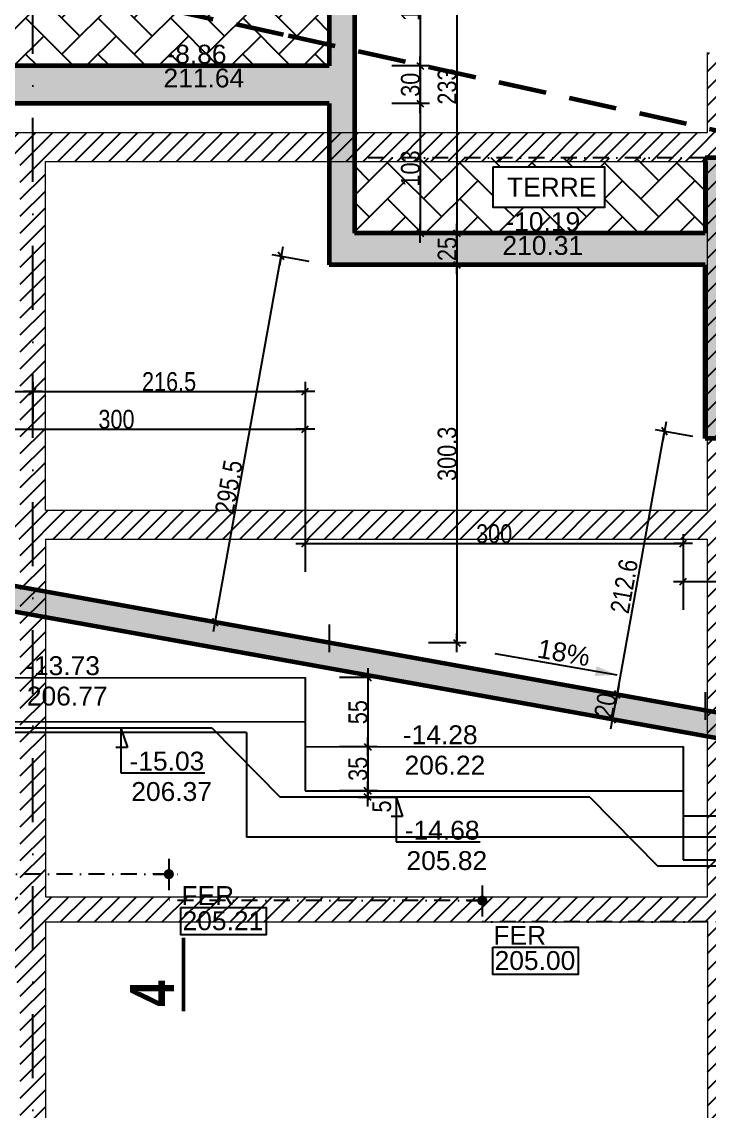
# Model space of a CAD drawing. Header units: millimetres. Extents: x -26249 to 60250, y -21218 to 23336.
# Drawn here: x 54104 to 54650, y 1402 to 2267 of the extents above; entities that cross this region are included whole.
import ezdxf
from ezdxf.enums import TextEntityAlignment as Align

# ---------------------------------------------------------------- set-up
doc = ezdxf.new("R2010")
doc.units = ezdxf.units.MM
doc.linetypes.add('CACHEX2', pattern=[19.05, 12.7, -6.35])
doc.linetypes.add('TIRETPTX2', pattern=[50.8, 25.4, -12.7, 0, -12.7])
for name, color, linetype in [('01-coupe soussol', 253, 'Continuous'), ('01_cote_gen', 4, 'Continuous'), ('01_linteaux', 2, 'Continuous'), ('01_poch_BN', 9, 'Continuous'), ('01_poch_murs', 253, 'Continuous'), ('01_texte', 230, 'Continuous'), ('AA_COTES', 2, 'Continuous')]:
    doc.layers.add(name, color=color, linetype=linetype)
doc.layers.add('01_murs_coup', color=5, linetype='Continuous', lineweight=60)
doc.styles.add('impact', font='impact.ttf')
doc.styles.add('MATTE_TXT', font='arial.ttf')
doc.styles.add('STYLE2', font='ARIALN.TTF')
doc.dimstyles.new('JB50', dxfattribs={"dimscale": 0.1, "dimtxt": 150, "dimasz": 15, "dimexe": 0.1, "dimexo": 0.1, "dimgap": 0.09, "dimtad": 1, "dimdec": 1, "dimdsep": 46, "dimtxsty": 'STYLE2', "dimblk1": 'BOND_G', "dimblk2": 'BOND_D', "dimsah": 1, "dimcen": 1.5, "dimdle": 0.01, "dimse1": 1, "dimse2": 1, "dimclrd": 4, "dimclre": 2, "dimclrt": 6, "dimazin": 2, "dimtfac": 2.333333, "dimtdec": 1, "dimtix": 1, "dimtmove": 2, "dimatfit": 3, "dimldrblk": 'BOND_G', "dimfxl": 1, "dimtolj": 1, "dimtzin": 0, "dimarcsym": 0})
pattern_1 = [(45, (38043.464, 0), (3e-15, 28.73682), [60.96, -20.32]), (135, (38057.832, 14.368), (3e-15, 28.73682), [60.96, -20.32])]

# ---------------------------------------------------------------- blocks, each defined once
blk = doc.blocks.new('BOND_G')
at = {"layer": 'AA_COTES', "color": 0}
for p, q in [((0, -5), (0, 15)), ((5, 0), (-5, 0)), ((1.77, 1.77), (-1.77, -1.77))]:
    blk.add_line(p, q, dxfattribs=at)
blk = doc.blocks.new('BOND_D')
at = {"layer": 'AA_COTES', "color": 0}
for p, q in [((5, 0), (-5, 0)), ((-1.77, -1.77), (1.77, 1.77)), ((0, 5), (0, -15))]:
    blk.add_line(p, q, dxfattribs=at)
blk = doc.blocks.new('*D1542')
at = {"layer": '01_cote_gen', "color": 4, "lineweight": -2, "transparency": 16777216}
blk.add_line((54031.02, 1943.68), (54328.02, 1943.68), dxfattribs=at)
at = {"layer": 'Defpoints', "color": 0, "transparency": 16777216}
for p in [(54029.52, 1951.14), (54329.52, 1943.68), (54329.52, 1746.33)]:
    blk.add_point(p, dxfattribs=at)
at = {"layer": '01_cote_gen', "color": 4, "lineweight": -2, "transparency": 16777216, "xscale": 1.5, "yscale": 1.5, "zscale": 1.5, "rotation": 180}
blk.add_blockref('BOND_G', (54029.52, 1943.68), dxfattribs=at)
at = {"layer": '01_cote_gen', "color": 4, "lineweight": -2, "transparency": 16777216, "xscale": 1.5, "yscale": 1.5, "zscale": 1.5}
blk.add_blockref('BOND_D', (54329.52, 1943.68), dxfattribs=at)
at = {"layer": '01_cote_gen', "color": 6, "transparency": 16777216, "insert": (54179.52, 1951.34), "char_height": 15, "attachment_point": 5, "style": 'STYLE2'}
blk.add_mtext('\\A1;300', dxfattribs=at)
blk = doc.blocks.new('*D1544')
at = {"layer": '01_cote_gen', "color": 4, "lineweight": -2, "transparency": 16777216}
blk.add_line((54331.02, 1852.82), (54628.02, 1852.82), dxfattribs=at)
at = {"layer": 'Defpoints', "color": 0, "transparency": 16777216}
for p in [(54329.52, 1921.18), (54629.52, 1852.82), (54629.52, 1691.46)]:
    blk.add_point(p, dxfattribs=at)
at = {"layer": '01_cote_gen', "color": 4, "lineweight": -2, "transparency": 16777216, "xscale": 1.5, "yscale": 1.5, "zscale": 1.5, "rotation": 180}
blk.add_blockref('BOND_G', (54329.52, 1852.82), dxfattribs=at)
at = {"layer": '01_cote_gen', "color": 4, "lineweight": -2, "transparency": 16777216, "xscale": 1.5, "yscale": 1.5, "zscale": 1.5}
blk.add_blockref('BOND_D', (54629.52, 1852.82), dxfattribs=at)
at = {"layer": '01_cote_gen', "color": 6, "transparency": 16777216, "insert": (54479.52, 1860.48), "char_height": 15, "attachment_point": 5, "style": 'STYLE2'}
blk.add_mtext('\\A1;300', dxfattribs=at)
blk = doc.blocks.new('*D1527')
at = {"layer": '01_cote_gen', "color": 4, "lineweight": -2, "transparency": 16777216}
blk.add_line((54631.02, 1822.71), (54928.02, 1822.71), dxfattribs=at)
at = {"layer": 'Defpoints', "color": 0, "transparency": 16777216}
for p in [(54629.52, 1830.32), (54929.52, 1822.71), (54929.52, 1636.6)]:
    blk.add_point(p, dxfattribs=at)
at = {"layer": '01_cote_gen', "color": 4, "lineweight": -2, "transparency": 16777216, "xscale": 1.5, "yscale": 1.5, "zscale": 1.5, "rotation": 180}
blk.add_blockref('BOND_G', (54629.52, 1822.71), dxfattribs=at)
at = {"layer": '01_cote_gen', "color": 4, "lineweight": -2, "transparency": 16777216, "xscale": 1.5, "yscale": 1.5, "zscale": 1.5}
blk.add_blockref('BOND_D', (54929.52, 1822.71), dxfattribs=at)
at = {"layer": '01_cote_gen', "color": 6, "transparency": 16777216, "insert": (54801.36, 1830.38), "char_height": 15, "attachment_point": 5, "style": 'STYLE2'}
blk.add_mtext('\\A1;300', dxfattribs=at)
blk = doc.blocks.new('*D1521')
at = {"layer": '01_cote_gen', "color": 4, "lineweight": -2, "transparency": 16777216}
for p, q in [((54628.02, -222.34), (54626.52, -222.34)), ((54659.11, -222.34), (54629.52, -222.34)), ((54660.61, -222.34), (54662.11, -222.34))]:
    blk.add_line(p, q, dxfattribs=at)
at = {"layer": 'Defpoints', "color": 0, "transparency": 16777216}
for p in [(54629.52, 1831.3), (54629.52, -222.34), (54659.11, -243.86)]:
    blk.add_point(p, dxfattribs=at)
at = {"layer": '01_cote_gen', "color": 4, "lineweight": -2, "transparency": 16777216, "xscale": 1.5, "yscale": 1.5, "zscale": 1.5}
blk.add_blockref('BOND_D', (54629.52, -222.34), dxfattribs=at)
at = {"layer": '01_cote_gen', "color": 4, "lineweight": -2, "transparency": 16777216, "xscale": 1.5, "yscale": 1.5, "zscale": 1.5, "rotation": 180}
blk.add_blockref('BOND_G', (54659.11, -222.34), dxfattribs=at)
at = {"layer": '01_cote_gen', "color": 6, "transparency": 16777216, "insert": (54644.32, -214.67), "char_height": 15, "attachment_point": 5, "style": 'STYLE2'}
blk.add_mtext('\\A1;29.5', dxfattribs=at)
blk = doc.blocks.new('*D1522')
at = {"layer": '01_cote_gen', "color": 4, "lineweight": -2, "transparency": 16777216}
blk.add_line((54031.02, 1973.64), (54111.61, 1973.64), dxfattribs=at)
at = {"layer": 'Defpoints', "color": 0, "transparency": 16777216}
for p in [(54113.11, 1973.64), (54029.52, 1921.18), (54113.11, -215.43)]:
    blk.add_point(p, dxfattribs=at)
at = {"layer": '01_cote_gen', "color": 4, "lineweight": -2, "transparency": 16777216, "xscale": 1.5, "yscale": 1.5, "zscale": 1.5, "rotation": 180}
blk.add_blockref('BOND_G', (54029.52, 1973.64), dxfattribs=at)
at = {"layer": '01_cote_gen', "color": 4, "lineweight": -2, "transparency": 16777216, "xscale": 1.5, "yscale": 1.5, "zscale": 1.5}
blk.add_blockref('BOND_D', (54113.11, 1973.64), dxfattribs=at)
at = {"layer": '01_cote_gen', "color": 6, "transparency": 16777216, "insert": (54071.32, 1981.31), "char_height": 15, "attachment_point": 5, "style": 'STYLE2'}
blk.add_mtext('\\A1;83.5', dxfattribs=at)
blk = doc.blocks.new('*D1523')
at = {"layer": '01_cote_gen', "color": 4, "lineweight": -2, "transparency": 16777216}
blk.add_line((54114.61, 1973.64), (54328.02, 1973.64), dxfattribs=at)
at = {"layer": 'Defpoints', "color": 0, "transparency": 16777216}
for p in [(54329.52, 1973.64), (54113.11, 1966.14), (54329.52, 1910)]:
    blk.add_point(p, dxfattribs=at)
at = {"layer": '01_cote_gen', "color": 4, "lineweight": -2, "transparency": 16777216, "xscale": 1.5, "yscale": 1.5, "zscale": 1.5, "rotation": 180}
blk.add_blockref('BOND_G', (54113.11, 1973.64), dxfattribs=at)
at = {"layer": '01_cote_gen', "color": 4, "lineweight": -2, "transparency": 16777216, "xscale": 1.5, "yscale": 1.5, "zscale": 1.5}
blk.add_blockref('BOND_D', (54329.52, 1973.64), dxfattribs=at)
at = {"layer": '01_cote_gen', "color": 6, "transparency": 16777216, "insert": (54221.32, 1981.31), "char_height": 15, "attachment_point": 5, "style": 'STYLE2'}
blk.add_mtext('\\A1;216.5', dxfattribs=at)
blk = doc.blocks.new('*D1404')
at = {"layer": '01_cote_gen', "color": 4, "lineweight": -2, "transparency": 16777216}
blk.add_line((54379.05, 1744.83), (54379.05, 1692.83), dxfattribs=at)
at = {"layer": 'Defpoints', "color": 0, "transparency": 16777216}
for p in [(54329.52, 1746.33), (54329.54, 1691.33), (54379.05, 1691.33)]:
    blk.add_point(p, dxfattribs=at)
at = {"layer": '01_cote_gen', "color": 4, "lineweight": -2, "transparency": 16777216, "xscale": 1.5, "yscale": 1.5, "zscale": 1.5}
for name, p, rotation in [('BOND_G', (54379.05, 1746.33), 90), ('BOND_D', (54379.05, 1691.33), 270)]:
    blk.add_blockref(name, p, dxfattribs=dict(at, rotation=rotation))
at = {"layer": '01_cote_gen', "color": 6, "transparency": 16777216, "insert": (54371.42, 1718.83), "char_height": 15, "attachment_point": 5, "rotation": 90, "style": 'STYLE2'}
blk.add_mtext('\\A1;55', dxfattribs=at)
blk = doc.blocks.new('*D1405')
at = {"layer": '01_cote_gen', "color": 4, "lineweight": -2, "transparency": 16777216}
blk.add_line((54379.05, 1689.83), (54379.05, 1657.83), dxfattribs=at)
at = {"layer": 'Defpoints', "color": 0, "transparency": 16777216}
for p in [(54365.24, 1691.33), (54369.49, 1656.33), (54379.05, 1656.33)]:
    blk.add_point(p, dxfattribs=at)
at = {"layer": '01_cote_gen', "color": 4, "lineweight": -2, "transparency": 16777216, "xscale": 1.5, "yscale": 1.5, "zscale": 1.5}
for name, p, rotation in [('BOND_G', (54379.05, 1691.33), 90), ('BOND_D', (54379.05, 1656.33), 270)]:
    blk.add_blockref(name, p, dxfattribs=dict(at, rotation=rotation))
at = {"layer": '01_cote_gen', "color": 6, "transparency": 16777216, "insert": (54371.39, 1673.83), "char_height": 15, "attachment_point": 5, "rotation": 90, "style": 'STYLE2'}
blk.add_mtext('\\A1;35', dxfattribs=at)
blk = doc.blocks.new('*D1406')
at = {"layer": '01_cote_gen', "color": 4, "lineweight": -2, "transparency": 16777216}
blk.add_line((54379.05, 1652.83), (54379.05, 1654.83), dxfattribs=at)
at = {"layer": 'Defpoints', "color": 0, "transparency": 16777216}
for p in [(54379.05, 1656.33), (54384.32, 1656.33), (54384.32, 1651.33)]:
    blk.add_point(p, dxfattribs=at)
at = {"layer": '01_cote_gen', "color": 4, "lineweight": -2, "transparency": 16777216, "xscale": 1.5, "yscale": 1.5, "zscale": 1.5}
for name, p, rotation in [('BOND_D', (54379.05, 1656.33), 90), ('BOND_G', (54379.05, 1651.33), 270)]:
    blk.add_blockref(name, p, dxfattribs=dict(at, rotation=rotation))
at = {"layer": '01_cote_gen', "color": 6, "transparency": 16777216, "insert": (54390.26, 1643.88), "char_height": 15, "attachment_point": 5, "rotation": 90, "style": 'STYLE2'}
blk.add_mtext('\\A1;5', dxfattribs=at)
blk = doc.blocks.new('*D1452')
at = {"layer": '01_cote_gen', "color": 4, "lineweight": -2, "transparency": 16777216}
blk.add_line((54679.05, 1689.96), (54679.05, 1637.96), dxfattribs=at)
at = {"layer": 'Defpoints', "color": 0, "transparency": 16777216}
for p in [(54629.52, 1691.46), (54629.54, 1636.46), (54679.05, 1636.46)]:
    blk.add_point(p, dxfattribs=at)
at = {"layer": '01_cote_gen', "color": 4, "lineweight": -2, "transparency": 16777216, "xscale": 1.5, "yscale": 1.5, "zscale": 1.5}
for name, p, rotation in [('BOND_G', (54679.05, 1691.46), 90), ('BOND_D', (54679.05, 1636.46), 270)]:
    blk.add_blockref(name, p, dxfattribs=dict(at, rotation=rotation))
at = {"layer": '01_cote_gen', "color": 6, "transparency": 16777216, "insert": (54671.42, 1663.96), "char_height": 15, "attachment_point": 5, "rotation": 90, "style": 'STYLE2'}
blk.add_mtext('\\A1;55', dxfattribs=at)
blk = doc.blocks.new('*D1665')
at = {"layer": '01_cote_gen', "color": 4, "lineweight": -2, "transparency": 16777216}
blk.add_line((54449.91, 2330.67), (54449.91, 2100.67), dxfattribs=at)
at = {"layer": 'Defpoints', "color": 0, "transparency": 16777216}
for p in [(54368.55, 2332.17), (54420.76, 2099.17), (54449.91, 2099.17)]:
    blk.add_point(p, dxfattribs=at)
at = {"layer": '01_cote_gen', "color": 4, "lineweight": -2, "transparency": 16777216, "xscale": 1.5, "yscale": 1.5, "zscale": 1.5}
for name, p, rotation in [('BOND_G', (54449.91, 2332.17), 90), ('BOND_D', (54449.91, 2099.17), 270)]:
    blk.add_blockref(name, p, dxfattribs=dict(at, rotation=rotation))
at = {"layer": '01_cote_gen', "color": 6, "transparency": 16777216, "insert": (54442.25, 2215.75), "char_height": 15, "attachment_point": 5, "rotation": 90, "style": 'STYLE2'}
blk.add_mtext('\\A1;233', dxfattribs=at)
blk = doc.blocks.new('*D1647')
at = {"layer": '01_cote_gen', "color": 4, "lineweight": -2, "transparency": 16777216}
blk.add_line((54420.76, 2330.67), (54420.76, 2233.67), dxfattribs=at)
at = {"layer": 'Defpoints', "color": 0, "transparency": 16777216}
for p in [(54368.55, 2332.17), (54348.55, 2232.17), (54420.76, 2232.17)]:
    blk.add_point(p, dxfattribs=at)
at = {"layer": '01_cote_gen', "color": 4, "lineweight": -2, "transparency": 16777216, "xscale": 1.5, "yscale": 1.5, "zscale": 1.5}
for name, p, rotation in [('BOND_G', (54420.76, 2332.17), 90), ('BOND_D', (54420.76, 2232.17), 270)]:
    blk.add_blockref(name, p, dxfattribs=dict(at, rotation=rotation))
at = {"layer": '01_cote_gen', "color": 6, "transparency": 16777216, "insert": (54413.09, 2282.17), "char_height": 15, "attachment_point": 5, "rotation": 90, "style": 'STYLE2'}
blk.add_mtext('\\A1;100', dxfattribs=at)
blk = doc.blocks.new('*D1648')
at = {"layer": '01_cote_gen', "color": 4, "lineweight": -2, "transparency": 16777216}
blk.add_line((54420.76, 2230.67), (54420.76, 2203.67), dxfattribs=at)
at = {"layer": 'Defpoints', "color": 0, "transparency": 16777216}
for p in [(54398.26, 2232.17), (54348.55, 2202.17), (54420.76, 2202.17)]:
    blk.add_point(p, dxfattribs=at)
at = {"layer": '01_cote_gen', "color": 4, "lineweight": -2, "transparency": 16777216, "xscale": 1.5, "yscale": 1.5, "zscale": 1.5}
for name, p, rotation in [('BOND_G', (54420.76, 2232.17), 90), ('BOND_D', (54420.76, 2202.17), 270)]:
    blk.add_blockref(name, p, dxfattribs=dict(at, rotation=rotation))
at = {"layer": '01_cote_gen', "color": 6, "transparency": 16777216, "insert": (54413.09, 2217.17), "char_height": 15, "attachment_point": 5, "rotation": 90, "style": 'STYLE2'}
blk.add_mtext('\\A1;30', dxfattribs=at)
blk = doc.blocks.new('*D1649')
at = {"layer": '01_cote_gen', "color": 4, "lineweight": -2, "transparency": 16777216}
blk.add_line((54420.76, 2200.67), (54420.76, 2100.67), dxfattribs=at)
at = {"layer": 'Defpoints', "color": 0, "transparency": 16777216}
for p in [(54398.26, 2202.17), (54398.26, 2099.17), (54420.76, 2099.17)]:
    blk.add_point(p, dxfattribs=at)
at = {"layer": '01_cote_gen', "color": 4, "lineweight": -2, "transparency": 16777216, "xscale": 1.5, "yscale": 1.5, "zscale": 1.5}
for name, p, rotation in [('BOND_G', (54420.76, 2202.17), 90), ('BOND_D', (54420.76, 2099.17), 270)]:
    blk.add_blockref(name, p, dxfattribs=dict(at, rotation=rotation))
at = {"layer": '01_cote_gen', "color": 6, "transparency": 16777216, "insert": (54413.09, 2150.67), "char_height": 15, "attachment_point": 5, "rotation": 90, "style": 'STYLE2'}
blk.add_mtext('\\A1;103', dxfattribs=at)
blk = doc.blocks.new('*D1650')
at = {"layer": '01_cote_gen', "color": 4, "lineweight": -2, "transparency": 16777216}
blk.add_line((54449.91, 2097.67), (54449.91, 2075.67), dxfattribs=at)
at = {"layer": 'Defpoints', "color": 0, "transparency": 16777216}
for p in [(54437.36, 2099.17), (54437.36, 2074.17), (54449.91, 2074.17)]:
    blk.add_point(p, dxfattribs=at)
at = {"layer": '01_cote_gen', "color": 4, "lineweight": -2, "transparency": 16777216, "xscale": 1.5, "yscale": 1.5, "zscale": 1.5}
for name, p, rotation in [('BOND_G', (54449.91, 2099.17), 90), ('BOND_D', (54449.91, 2074.17), 270)]:
    blk.add_blockref(name, p, dxfattribs=dict(at, rotation=rotation))
at = {"layer": '01_cote_gen', "color": 6, "transparency": 16777216, "insert": (54442.25, 2086.67), "char_height": 15, "attachment_point": 5, "rotation": 90, "style": 'STYLE2'}
blk.add_mtext('\\A1;25', dxfattribs=at)
blk = doc.blocks.new('*D1651')
at = {"layer": '01_cote_gen', "color": 4, "lineweight": -2, "transparency": 16777216}
blk.add_line((54733.43, 2157.67), (54733.43, 2100.67), dxfattribs=at)
at = {"layer": 'Defpoints', "color": 0, "transparency": 16777216}
for p in [(54483.25, 2159.17), (54595.01, 2099.17), (54733.43, 2099.17)]:
    blk.add_point(p, dxfattribs=at)
at = {"layer": '01_cote_gen', "color": 4, "lineweight": -2, "transparency": 16777216, "xscale": 1.5, "yscale": 1.5, "zscale": 1.5}
for name, p, rotation in [('BOND_G', (54733.43, 2159.17), 90), ('BOND_D', (54733.43, 2099.17), 270)]:
    blk.add_blockref(name, p, dxfattribs=dict(at, rotation=rotation))
at = {"layer": '01_cote_gen', "color": 6, "transparency": 16777216, "insert": (54725.76, 2129.17), "char_height": 15, "attachment_point": 5, "rotation": 90, "style": 'STYLE2'}
blk.add_mtext('\\A1;60', dxfattribs=at)
blk = doc.blocks.new('*D1652')
at = {"layer": '01_cote_gen', "color": 4, "lineweight": -2, "transparency": 16777216}
blk.add_line((54733.43, 2097.67), (54733.43, 2075.67), dxfattribs=at)
at = {"layer": 'Defpoints', "color": 0, "transparency": 16777216}
for p in [(54710.93, 2099.17), (54625.26, 2074.17), (54733.43, 2074.17)]:
    blk.add_point(p, dxfattribs=at)
at = {"layer": '01_cote_gen', "color": 4, "lineweight": -2, "transparency": 16777216, "xscale": 1.5, "yscale": 1.5, "zscale": 1.5}
for name, p, rotation in [('BOND_G', (54733.43, 2099.17), 90), ('BOND_D', (54733.43, 2074.17), 270)]:
    blk.add_blockref(name, p, dxfattribs=dict(at, rotation=rotation))
at = {"layer": '01_cote_gen', "color": 6, "transparency": 16777216, "insert": (54725.76, 2086.67), "char_height": 15, "attachment_point": 5, "rotation": 90, "style": 'STYLE2'}
blk.add_mtext('\\A1;25', dxfattribs=at)
blk = doc.blocks.new('*D1630')
at = {"layer": '01_cote_gen', "color": 4, "lineweight": -2, "transparency": 16777216}
blk.add_line((54763.04, 1934.67), (54763.04, 1721.65), dxfattribs=at)
at = {"layer": 'Defpoints', "color": 0, "transparency": 16777216}
for p in [(54740.54, 1936.17), (54647.11, 1720.15), (54763.04, 1720.15)]:
    blk.add_point(p, dxfattribs=at)
at = {"layer": '01_cote_gen', "color": 4, "lineweight": -2, "transparency": 16777216, "xscale": 1.5, "yscale": 1.5, "zscale": 1.5}
for name, p, rotation in [('BOND_G', (54763.04, 1936.17), 90), ('BOND_D', (54763.04, 1720.15), 270)]:
    blk.add_blockref(name, p, dxfattribs=dict(at, rotation=rotation))
at = {"layer": '01_cote_gen', "color": 6, "transparency": 16777216, "insert": (54755.37, 1804.85), "char_height": 15, "attachment_point": 5, "rotation": 90, "style": 'STYLE2'}
blk.add_mtext('\\A1;216', dxfattribs=at)
blk = doc.blocks.new('*D1631')
at = {"layer": '01_cote_gen', "color": 4, "lineweight": -2, "transparency": 16777216}
blk.add_line((54577.43, 1734.22), (54614.55, 1940.5), dxfattribs=at)
at = {"layer": 'Defpoints', "color": 0, "transparency": 16777216}
for p in [(54614.81, 1941.98), (54647.11, 1936.17), (54609.46, 1726.93)]:
    blk.add_point(p, dxfattribs=at)
at = {"layer": '01_cote_gen', "color": 4, "lineweight": -2, "transparency": 16777216, "xscale": 1.5, "yscale": 1.5, "zscale": 1.5}
for name, p, rotation in [('BOND_D', (54614.81, 1941.98), 79.79862876551479), ('BOND_G', (54577.16, 1732.74), 259.7986287655148)]:
    blk.add_blockref(name, p, dxfattribs=dict(at, rotation=rotation))
at = {"layer": '01_cote_gen', "color": 6, "transparency": 16777216, "insert": (54582.82, 1818.85), "char_height": 15, "attachment_point": 5, "rotation": 79.79863, "style": 'STYLE2'}
blk.add_mtext('\\A1;212.6', dxfattribs=at)
blk = doc.blocks.new('*D1499')
at = {"layer": '01_cote_gen', "color": 4, "lineweight": -2, "transparency": 16777216}
blk.add_line((54449.91, 2072.67), (54449.91, 1775.38), dxfattribs=at)
at = {"layer": 'Defpoints', "color": 0, "transparency": 16777216}
for p in [(54348.55, 2074.17), (54348.55, 1773.88), (54449.91, 1773.88)]:
    blk.add_point(p, dxfattribs=at)
at = {"layer": '01_cote_gen', "color": 4, "lineweight": -2, "transparency": 16777216, "xscale": 1.5, "yscale": 1.5, "zscale": 1.5}
for name, p, rotation in [('BOND_G', (54449.91, 2074.17), 90), ('BOND_D', (54449.91, 1773.88), 270)]:
    blk.add_blockref(name, p, dxfattribs=dict(at, rotation=rotation))
at = {"layer": '01_cote_gen', "color": 6, "transparency": 16777216, "insert": (54442.25, 1924.02), "char_height": 15, "attachment_point": 5, "rotation": 90, "style": 'STYLE2'}
blk.add_mtext('\\A1;300.3', dxfattribs=at)
blk = doc.blocks.new('*D1632')
at = {"layer": '01_cote_gen', "color": 4, "lineweight": -2, "transparency": 16777216}
blk.add_line((54258.14, 1791.67), (54309.95, 2079.59), dxfattribs=at)
at = {"layer": 'Defpoints', "color": 0, "transparency": 16777216}
for p in [(54310.22, 2081.06), (54348.55, 2074.17), (54296.21, 1783.3)]:
    blk.add_point(p, dxfattribs=at)
at = {"layer": '01_cote_gen', "color": 4, "lineweight": -2, "transparency": 16777216, "xscale": 1.5, "yscale": 1.5, "zscale": 1.5}
for name, p, rotation in [('BOND_D', (54310.22, 2081.06), 79.79862876551631), ('BOND_G', (54257.88, 1790.2), 259.7986287655163)]:
    blk.add_blockref(name, p, dxfattribs=dict(at, rotation=rotation))
at = {"layer": '01_cote_gen', "color": 6, "transparency": 16777216, "insert": (54268.73, 1897.56), "char_height": 15, "attachment_point": 5, "rotation": 79.79863, "style": 'STYLE2'}
blk.add_mtext('\\A1;295.5', dxfattribs=at)
blk = doc.blocks.new('*D1569')
at = {"layer": '01_cote_gen', "color": 4, "lineweight": -2, "transparency": 16777216}
blk.add_line((54573.88, 1714.53), (54576.89, 1731.26), dxfattribs=at)
at = {"layer": 'Defpoints', "color": 0, "transparency": 16777216}
for p in [(54577.16, 1732.74), (54586.33, 1731.09), (54582.79, 1711.41)]:
    blk.add_point(p, dxfattribs=at)
at = {"layer": '01_cote_gen', "color": 4, "lineweight": -2, "transparency": 16777216, "xscale": 1.5, "yscale": 1.5, "zscale": 1.5}
for name, p, rotation in [('BOND_D', (54577.16, 1732.74), 79.79862876551597), ('BOND_G', (54573.62, 1713.06), 259.798628765516)]:
    blk.add_blockref(name, p, dxfattribs=dict(at, rotation=rotation))
at = {"layer": '01_cote_gen', "color": 6, "transparency": 16777216, "insert": (54567.84, 1724.26), "char_height": 15, "attachment_point": 5, "rotation": 79.79863, "style": 'STYLE2'}
blk.add_mtext('\\A1;20', dxfattribs=at)

msp = doc.modelspace()

# ---------------------------------------------------------------- hatches: boundary and pattern name
at = {"layer": '01-coupe soussol'}
h = msp.add_hatch(dxfattribs=at)
h.set_pattern_fill('ANSI31', color=256, scale=3)
h.set_pattern_definition([(45, (24559.321, 5706.199), (-6.735192, 6.735192), [])])
h.paths.add_polyline_path([(52221.519, 1572.168), (51871.845, 1572.168), (51871.845, 1559.168), (52221.519, 1559.168)])
h.paths.add_polyline_path([(52647.519, 1572.168), (52239.519, 1572.168), (52239.519, 1559.168), (52647.519, 1559.168)])
h.paths.add_polyline_path([(52264.648, 1539.168), (52194.648, 1539.168), (52194.648, 1504.168), (52264.648, 1504.168)])
h.paths.add_polyline_path([(52622.648, 1539.168), (52264.648, 1539.168), (52264.648, 1504.168), (52622.648, 1504.168)])
h.paths.add_polyline_path([(53210.442, 1539.168), (52692.648, 1539.168), (52692.648, 1504.168), (53210.442, 1504.168)])
h.paths.add_polyline_path([(53224.442, 1572.168), (52667.519, 1572.168), (52667.519, 1559.168), (53224.442, 1559.168)])
h.paths.add_polyline_path([(53823.309, 1572.168), (53266.442, 1572.168), (53266.442, 1559.168), (53823.309, 1559.168)], flags=17)
h.paths.add_polyline_path([(53798.438, 1539.168), (53280.442, 1539.168), (53280.442, 1504.168), (53798.438, 1504.168)], flags=17)
h.paths.add_polyline_path([(53868.438, 1539.168), (53798.438, 1539.168), (53798.438, 1504.168), (53868.438, 1504.168)], flags=17)
h.paths.add_polyline_path([(54103.038, 1539.168), (53868.438, 1539.168), (53868.438, 1504.168), (54103.038, 1504.168)], flags=17)
h.paths.add_polyline_path([(54103.038, 1572.168), (53843.309, 1572.168), (53843.309, 1559.168), (54103.038, 1559.168)], flags=17)
h.paths.add_polyline_path([(56847.038, 2172.168), (56847.038, 2242.819), (56831.038, 2242.819), (56831.038, 2172.168), (56098.038, 2172.168), (56098.038, 2242.819), (56080.038, 2242.819), (56080.038, 2172.168), (55479.038, 2172.168), (55479.038, 2242.819), (55463.038, 2242.819), (55463.038, 2167.168), (55155.038, 2167.168), (55155.038, 2197.168), (55135.038, 2197.168), (55135.038, 2167.168), (54667.038, 2167.168), (54667.038, 2242.819), (54649.038, 2242.819), (54649.038, 2179.168), (53843.442, 2179.168), (53843.442, 2242.819), (53823.442, 2242.819), (53823.442, 2179.168), (53262.442, 2179.168), (53262.442, 2242.819), (53246.442, 2242.819), (53246.442, 2179.168), (53246.442, 1879.168), (53246.442, 1539.168), (53266.442, 1539.168), (53266.442, 1856.168), (53823.309, 1856.168), (53823.309, 1539.168), (53843.309, 1539.168), (53843.309, 1856.168), (54103.038, 1856.168), (54103.038, 1239.168), (54123.038, 1239.168), (54123.038, 1552.168), (54649.038, 1552.168), (54649.038, 1272.168), (54669.038, 1272.168), (54669.038, 1552.168), (55183.038, 1552.168), (55183.038, 1272.168), (55203.038, 1272.168), (55203.038, 1552.168), (55463.039, 1552.168), (55463.039, 1272.168), (55483.039, 1272.168), (55483.039, 1552.168), (56072.048, 1552.168), (56072.048, 1239.168), (56097.048, 1239.168), (56097.048, 1552.168), (56827.038, 1552.168), (56827.038, 1239.168), (56847.038, 1239.168), (56847.038, 1552.168), (56847.038, 1572.168)])
h.paths.add_polyline_path([(53843.038, 1879.168), (53843.038, 2156.168), (54103.038, 2156.168), (54103.038, 1879.168)], flags=16)
h.paths.add_polyline_path([(53823.038, 1879.168), (53266.442, 1879.168), (53266.442, 2156.168), (53823.038, 2156.168)], flags=16)
h.paths.add_polyline_path([(54123.038, 1856.168), (54649.038, 1856.168), (54649.038, 1572.168), (54123.038, 1572.168)], flags=16)
h.paths.add_polyline_path([(54123.038, 1879.168), (54123.038, 2156.168), (54649.038, 2156.168), (54649.038, 1879.168)], flags=16)
h.paths.add_polyline_path([(54669.038, 1856.168), (55183.038, 1856.168), (55183.038, 1572.168), (54669.038, 1572.168)], flags=16)
h.paths.add_polyline_path([(54669.038, 1879.168), (54669.038, 2147.168), (55183.038, 2147.168), (55183.038, 1879.168)], flags=16)
h.paths.add_polyline_path([(55203.038, 1856.168), (55463.039, 1856.168), (55463.039, 1572.168), (55203.038, 1572.168)], flags=16)
h.paths.add_polyline_path([(55203.038, 1879.168), (55203.038, 2147.168), (55463.038, 2147.168), (55463.038, 1879.168), (55483.038, 1879.168), (55483.038, 2152.168), (56079.038, 2152.168), (56079.038, 1879.168)], flags=16)
h.paths.add_polyline_path([(55483.039, 1856.168), (56077.048, 1856.168), (56077.048, 1572.168), (55483.039, 1572.168)], flags=16)
h.paths.add_polyline_path([(56097.048, 1820.168), (56139.35, 1820.168), (56139.35, 1840.168), (56657.038, 1840.168), (56657.038, 1572.168), (56097.048, 1572.168)], flags=16)
h.paths.add_polyline_path([(56097.35, 1890.168), (56097.35, 2152.168), (56226.038, 2152.168), (56226.038, 1890.168)], flags=16)
h.paths.add_polyline_path([(56246.038, 1890.168), (56246.038, 2152.168), (56471.039, 2152.168), (56471.039, 1890.168)], flags=16)
h.paths.add_polyline_path([(56491.039, 1890.168), (56491.039, 2152.168), (56831.038, 2152.168), (56831.038, 1890.168)], flags=16)
h.paths.add_polyline_path([(56677.038, 1840.168), (56827.038, 1840.168), (56827.038, 1572.168), (56677.038, 1572.168)], flags=16)
at = {"layer": '01_poch_murs'}
h = msp.add_hatch(color=256, dxfattribs=at)
h.dxf.hatch_style = 1
h.paths.add_polyline_path([(54368.55, 2244.527), (54348.55, 2248.943), (54348.55, 2232.167), (53835.831, 2232.167), (53835.831, 2332.167), (53815.831, 2332.167), (53815.831, 2232.167), (53262.404, 2232.167), (53262.404, 2347.167), (53246.404, 2349.167), (53246.404, 2202.167), (54348.55, 2202.167), (54348.55, 2074.167), (54647.115, 2074.167), (54647.115, 1936.168), (55279.642, 1936.168), (55279.642, 1822.168), (56545.683, 1822.168), (56371.954, 1847.168), (55483.115, 1847.168), (55483.115, 1892.168), (55463.115, 1892.168), (55463.115, 1847.168), (55299.642, 1847.168), (55299.642, 2025.168), (55279.642, 2025.168), (55279.642, 1961.168), (54667.115, 1961.168), (54667.115, 2159.167), (54647.115, 2159.167), (54647.115, 2099.167), (54368.55, 2099.167)])
h.paths.add_polyline_path([(54368.55, 2332.167), (54348.55, 2332.167), (54348.55, 2248.943), (54368.55, 2244.527)], flags=17)
h.paths.add_polyline_path([(56847.114, 1892.168), (56831.115, 1892.168), (56831.115, 1847.168), (56371.954, 1847.168), (56545.683, 1822.168), (56831.115, 1822.168), (56831.115, 1781.094), (56847.114, 1778.791)])
h.paths.add_polyline_path([(56847.114, 1778.791), (56831.115, 1781.094), (56831.115, 1674.206), (56847.114, 1674.206)])
h.paths.add_polyline_path([(56090.414, 1572.168), (55469.455, 1572.168), (53763.455, 1879.168), (53246.404, 1879.168), (53246.404, 1859.168), (53761.67, 1859.168), (55467.67, 1552.168), (56088.629, 1552.168), (56847.114, 1415.644), (56847.114, 1435.965)])
h = msp.add_hatch(dxfattribs=at)
h.set_pattern_fill('AR-HBONE', color=256, scale=0.2)
h.set_pattern_definition(pattern_1)
h.paths.add_polyline_path([(54113.115, 2300.814), (53970.756, 2332.167), (53835.831, 2332.167), (53835.831, 2232.167), (54113.115, 2232.167)])
h.paths.add_polyline_path([(54009.923, 2284.179), (54098.514, 2284.179), (54098.514, 2251.885), (54009.923, 2251.885)], flags=16)
h.paths.add_polyline_path([(54348.55, 2332.167), (54113.115, 2332.167), (54113.115, 2300.814), (54315.826, 2256.168), (54348.55, 2248.943)])
h.paths.add_polyline_path([(54113.115, 2332.167), (53970.756, 2332.167), (54113.115, 2300.814)], flags=17)
h.paths.add_polyline_path([(54113.115, 2300.814), (54113.115, 2232.167), (54348.55, 2232.167), (54348.55, 2248.943), (54315.826, 2256.168)])
h.paths.add_polyline_path([(54017.219, 2256.828), (54095.739, 2256.828), (54095.739, 2279.328), (54017.219, 2279.328)], flags=8)
h.paths.add_polyline_path([(54215.37, 2229.856), (54270.791, 2229.856), (54270.791, 2252.832), (54215.37, 2252.832)], flags=9)
h = msp.add_hatch(dxfattribs=at)
h.set_pattern_fill('AR-HBONE', color=256, scale=0.2)
h.set_pattern_definition(pattern_1)
h.paths.add_polyline_path([(54647.115, 2159.167), (54368.55, 2159.167), (54368.55, 2099.167), (54647.115, 2099.167)])
h.paths.add_polyline_path([(54567.242, 2119.684), (54478.652, 2119.684), (54478.652, 2151.977), (54567.242, 2151.977)], flags=16)
h.paths.add_polyline_path([(54428.62, 2124.803), (54428.62, 2175.307), (54397.393, 2175.307), (54397.393, 2124.803)], flags=9)
h.paths.add_polyline_path([(54485.947, 2124.626), (54564.467, 2124.626), (54564.467, 2147.126), (54485.947, 2147.126)], flags=8)
h.paths.add_polyline_path([(54484.591, 2096.856), (54551.667, 2096.856), (54551.667, 2119.832), (54484.591, 2119.832)], flags=9)

# ---------------------------------------------------------------- linework, layer by layer
at = {"color": 5, "elevation": 517158665.099, "flags": 128}
for points in [[(54282.715, 1702.668), (54030.189, 1702.668)], [(54282.715, 1702.668), (54282.715, 1619.468)], [(54766.108, 1619.468), (54282.715, 1619.468)]]:
    msp.add_lwpolyline(points, dxfattribs=at)
at = {"layer": '01-coupe soussol', "lineweight": 5}
for p, q in [((54649.038, 2179.168), (54649.038, 2242.819)), ((53843.442, 2179.168), (54649.038, 2179.168)), ((54123.038, 1879.168), (54123.038, 2156.168)), ((54123.038, 2156.168), (54649.038, 2156.168)), ((54649.038, 1879.168), (54649.038, 2156.168)), ((54123.038, 1879.168), (54649.038, 1879.168)), ((54123.038, 1856.168), (54649.038, 1856.168)), ((54123.038, 1856.168), (54123.038, 1572.168)), ((54649.038, 1572.168), (54649.038, 1856.168)), ((54123.038, 1572.168), (54649.038, 1572.168)), ((54123.038, 1552.168), (54649.038, 1552.168)), ((54123.038, 1552.168), (54123.038, 1239.168)), ((54649.038, 1552.168), (54649.038, 1239.168))]:
    msp.add_line(p, q, dxfattribs=at)
at = {"layer": '01_cote_gen'}
msp.add_line((54329.519, 1921.176), (54329.519, 1860.317), dxfattribs=at)
at = {"layer": '01_cote_gen', "color": 2, "const_width": 4}
msp.add_lwpolyline([(54219.115, 1590.168, 1), (54223.115, 1590.168, 1)], format="xyb", close=True, dxfattribs=at)
at = {"layer": '01_linteaux', "linetype": 'TIRETPTX2', "ltscale": 2}
msp.add_line((54113.115, 4.299), (54113.115, 2533.912), dxfattribs=at)
at = {"layer": '01_linteaux', "linetype": 'TIRETPTX2', "ltscale": 0.5}
msp.add_line((54647.115, 2159.167), (54368.55, 2159.167), dxfattribs=at)
at = {"layer": '01_linteaux'}
for p, q in [((54029.519, 1746.194), (54329.519, 1746.329)), ((54329.519, 1746.329), (54329.519, 1711.329)), ((54329.519, 1746.329), (54329.519, 1691.329)), ((54255.529, 1706.231), (54009.519, 1706.194)), ((54029.519, 1711.194), (54329.519, 1711.329)), ((54255.529, 1706.231), (54309.519, 1651.329)), ((54329.519, 1691.329), (54629.519, 1691.463)), ((54329.519, 1691.329), (54329.519, 1656.329)), ((54629.519, 1691.463), (54629.519, 1656.463)), ((54629.519, 1691.463), (54629.519, 1636.463)), ((54329.519, 1656.329), (54629.519, 1656.463)), ((54555.529, 1651.366), (54309.519, 1651.329)), ((54555.529, 1651.366), (54609.519, 1596.463)), ((54629.519, 1636.463), (54929.519, 1636.597)), ((54629.519, 1636.463), (54629.519, 1601.463)), ((54629.519, 1601.463), (54929.519, 1601.597)), ((54855.529, 1596.5), (54609.519, 1596.463))]:
    msp.add_line(p, q, dxfattribs=at)
at = {"layer": '01_linteaux', "color": 2, "linetype": 'TIRETPTX2', "ltscale": 2}
for points in [[(54221.115, 1602.262), (54221.115, 1578.075)], [(54470.115, 1581.262), (54470.115, 1557.075)]]:
    msp.add_lwpolyline(points, dxfattribs=at)
at = {"layer": '01_murs_coup'}
for p, q in [((54348.55, 2332.167), (54348.55, 2232.167)), ((54368.55, 2332.167), (54368.55, 2099.167)), ((54348.55, 2232.167), (53835.831, 2232.167)), ((54348.55, 2202.167), (53246.404, 2202.167)), ((54348.55, 2202.167), (54348.55, 2074.167)), ((54647.115, 2159.167), (54647.115, 2099.167)), ((54667.115, 2159.167), (54647.115, 2159.167)), ((54647.115, 2099.167), (54368.55, 2099.167)), ((54647.115, 2074.167), (54348.55, 2074.167)), ((54647.115, 1936.168), (54647.115, 2074.167)), ((55279.642, 1936.168), (54647.115, 1936.168)), ((55469.455, 1572.168), (53763.455, 1879.168)), ((55467.67, 1552.168), (53761.67, 1859.168))]:
    msp.add_line(p, q, dxfattribs=at)
at = {"layer": '01_murs_coup', "linetype": 'CACHEX2', "ltscale": 3}
msp.add_lwpolyline([(51531.49, 2849.444), (51941.74, 2756.168), (53716.486, 2388.168), (54315.826, 2256.168), (55606.63, 1971.168), (55948.057, 1908.168), (57782.63, 1644.168), (58468.98, 1537.168), (59123.919, 1438.298)], dxfattribs=at)
at = {"layer": '01_poch_BN', "color": 5, "linetype": 'TIRETPTX2', "ltscale": 0.5}
for p, q in [((54221.115, 1590.168), (54017.518, 1590.168)), ((54221.115, 1590.168), (54221.115, 1569.168)), ((54470.115, 1569.168), (54221.115, 1569.168)), ((54470.115, 1569.168), (54470.115, 1552.168)), ((54726.115, 1552.168), (54470.115, 1552.168))]:
    msp.add_line(p, q, dxfattribs=at)
at = {"layer": '01_poch_BN', "color": 2, "linetype": 'TIRETPTX2', "ltscale": 0.5}
for p, q in [((54209.021, 1590.168), (54233.208, 1590.168)), ((54458.021, 1569.168), (54482.208, 1569.168))]:
    msp.add_line(p, q, dxfattribs=at)
at = {"layer": '01_poch_BN', "color": 2, "linetype": 'TIRETPTX2', "ltscale": 0.5, "const_width": 4}
msp.add_lwpolyline([(54468.115, 1569.168, 1), (54472.115, 1569.168, 1)], format="xyb", close=True, dxfattribs=at)
at = {"layer": '01_texte'}
for p, q in [((54348.55, 1788.42), (54348.55, 1766.448)), ((54480.072, 1765.302), (54576.954, 1748.503)), ((54647.115, 1734.692), (54647.115, 1712.721)), ((54182.963, 1706.194), (54188.235, 1690.875)), ((54182.963, 1706.194), (54182.963, 1670.746)), ((54188.235, 1690.875), (54179.12, 1690.875)), ((54182.963, 1670.746), (54249.764, 1670.746)), ((54401.557, 1651.329), (54406.829, 1636.009)), ((54401.557, 1651.329), (54401.557, 1615.881)), ((54406.829, 1636.009), (54397.715, 1636.009)), ((54401.557, 1615.881), (54468.358, 1615.881))]:
    msp.add_line(p, q, dxfattribs=at)
for points in [[(54478.652, 2151.977), (54567.242, 2151.977), (54567.242, 2119.684), (54478.652, 2119.684)], [(54230.591, 1563.689), (54298.368, 1563.689), (54298.368, 1542.085), (54230.591, 1542.085)], [(54478.437, 1532.093), (54546.214, 1532.093), (54546.214, 1510.49), (54478.437, 1510.49)]]:
    msp.add_lwpolyline(points, close=True, dxfattribs=at)
at = {"layer": '01_texte', "const_width": 3}
msp.add_lwpolyline([(54232.827, 1539.611), (54232.827, 1481.11)], dxfattribs=at)
at = {"layer": '01_texte'}
for points in [[(54576.954, 1748.503), (54559.496, 1747.596), (54560.159, 1751.415)], [(54576.954, 1748.503), (54560.821, 1755.235), (54560.159, 1751.415)]]:
    msp.add_solid(points, dxfattribs=at)

# ---------------------------------------------------------------- texts
at = {"layer": '01_texte', "style": 'MATTE_TXT'}
for s, p in [('-8.86', (54219.199, 2233.941)), ('211.64', (54216.886, 2215.036)), ('TERRE', (54489.697, 2128.376)), ('-10.19', (54488.421, 2100.941)), ('210.31', (54486.108, 2082.036)), ('-13.73', (54106.974, 1748.242)), ('206.77', (54108.353, 1724.11)), ('-14.28', (54406.974, 1693.376)), ('-15.03', (54189.904, 1672.429)), ('206.22', (54408.353, 1669.244)), ('206.37', (54191.283, 1648.297)), ('-14.68', (54408.498, 1617.563)), ('205.82', (54409.877, 1593.431)), ('FER', (54231.071, 1565.651)), ('205.21', (54232.03, 1545.662)), ('FER', (54478.917, 1534.056)), ('205.00', (54479.876, 1514.066))]:
    msp.add_text(s, height=15, dxfattribs=at).set_placement(p)
msp.add_text('18%%%', height=15, rotation=350.163012, dxfattribs=at).set_placement((54512.905, 1762.32))
at = {"layer": '01_texte', "style": 'impact'}
msp.add_text('4', height=35, rotation=90, dxfattribs=at).set_placement((54235.679, 1495.251), align=Align.BOTTOM_CENTER)

# ---------------------------------------------------------------- dimensions: what is measured, and where the dimension line sits
at = {"layer": '01_cote_gen'}
for base, p1, p2, picture, middle in [((54420.756, 2232.167), (54368.55, 2332.167), (54348.55, 2232.167), '*D1647', (54413.088, 2282.167)), ((54420.756, 2202.167), (54398.256, 2232.167), (54348.55, 2202.167), '*D1648', (54413.088, 2217.167)), ((54420.756, 2099.167), (54398.256, 2202.167), (54398.256, 2099.167), '*D1649', (54413.088, 2150.667)), ((54733.426, 2099.167), (54483.246, 2159.167), (54595.01, 2099.167), '*D1651', (54725.758, 2129.167)), ((54449.914, 2074.167), (54437.356, 2099.167), (54437.356, 2074.167), '*D1650', (54442.246, 2086.667)), ((54733.426, 2074.167), (54710.926, 2099.167), (54625.26, 2074.167), '*D1652', (54725.758, 2086.667)), ((54449.914, 1773.879), (54348.55, 2074.167), (54348.55, 1773.879), '*D1499', (54442.246, 1924.023)), ((54379.054, 1691.329), (54329.519, 1746.329), (54329.543, 1691.329), '*D1404', (54371.417, 1718.829)), ((54379.054, 1656.329), (54365.24, 1691.329), (54369.49, 1656.329), '*D1405', (54371.386, 1673.829)), ((54679.054, 1636.463), (54629.519, 1691.463), (54629.543, 1636.463), '*D1452', (54671.417, 1663.963))]:
    dim = msp.add_linear_dim(base=base, p1=p1, p2=p2, angle=90, dimstyle='JB50', dxfattribs=at)
    dim.commit()
    dim.dimension.update_dxf_attribs({"geometry": picture, "text_midpoint": middle})
for base, p1, p2, angle, picture, middle, dimtype in [((54449.914, 2099.167), (54368.55, 2332.167), (54420.756, 2099.167), 90, '*D1665', (54442.246, 2215.748), 160), ((54310.221, 2081.065), (54296.207, 1783.298), (54348.55, 2074.167), 79.798629, '*D1632', (54268.734, 1897.556), 161), ((54614.814, 1941.981), (54609.461, 1726.927), (54647.115, 1936.168), 79.798629, '*D1631', (54582.823, 1818.855), 161), ((54763.037, 1720.151), (54740.537, 1936.168), (54647.115, 1720.151), 90, '*D1630', (54755.369, 1804.855), 160), ((54379.054, 1656.329), (54384.324, 1651.329), (54384.324, 1656.329), 90, '*D1406', (54390.263, 1643.88), 160)]:
    dim = msp.add_linear_dim(base=base, p1=p1, p2=p2, angle=angle, dimstyle='JB50', dxfattribs=at)
    dim.commit()
    dim.dimension.update_dxf_attribs({"geometry": picture, "text_midpoint": middle, "dimtype": dimtype})
for base, p1, p2, text, picture, middle in [((54113.115, 1973.639), (54029.519, 1921.176), (54113.115, -215.433), '83.5', '*D1522', (54071.317, 1981.307)), ((54329.519, 1973.639), (54113.115, 1966.139), (54329.519, 1909.999), '216.5', '*D1523', (54221.317, 1981.307)), ((54629.519, -222.34), (54659.115, -243.859), (54629.519, 1831.298), '29.5', '*D1521', (54644.317, -214.672))]:
    dim = msp.add_linear_dim(base=base, p1=p1, p2=p2, text=text, dimstyle='JB50', dxfattribs=at)
    dim.commit()
    dim.dimension.update_dxf_attribs({"geometry": picture, "text_midpoint": middle})
for base, p1, p2, picture, middle in [((54329.519, 1943.676), (54029.519, 1951.139), (54329.519, 1746.329), '*D1542', (54179.519, 1951.344)), ((54629.519, 1852.817), (54329.519, 1921.176), (54629.519, 1691.463), '*D1544', (54479.519, 1860.484))]:
    dim = msp.add_linear_dim(base=base, p1=p1, p2=p2, dimstyle='JB50', dxfattribs=at)
    dim.commit()
    dim.dimension.update_dxf_attribs({"geometry": picture, "text_midpoint": middle})
dim = msp.add_linear_dim(base=(54929.519, 1822.714), p1=(54629.519, 1830.317), p2=(54929.519, 1636.597), dimstyle='JB50', dxfattribs=at)
dim.commit()
dim.dimension.update_dxf_attribs({"geometry": '*D1527', "text_midpoint": (54801.357, 1830.382), "dimtype": 160})
dim = msp.add_aligned_dim(p1=(54582.788, 1711.406), p2=(54586.33, 1731.089), distance=9.317, dimstyle='JB50', dxfattribs=at)
dim.commit()
dim.dimension.update_dxf_attribs({"geometry": '*D1569', "text_midpoint": (54567.842, 1724.256)})

doc.saveas('drawing.dxf')
